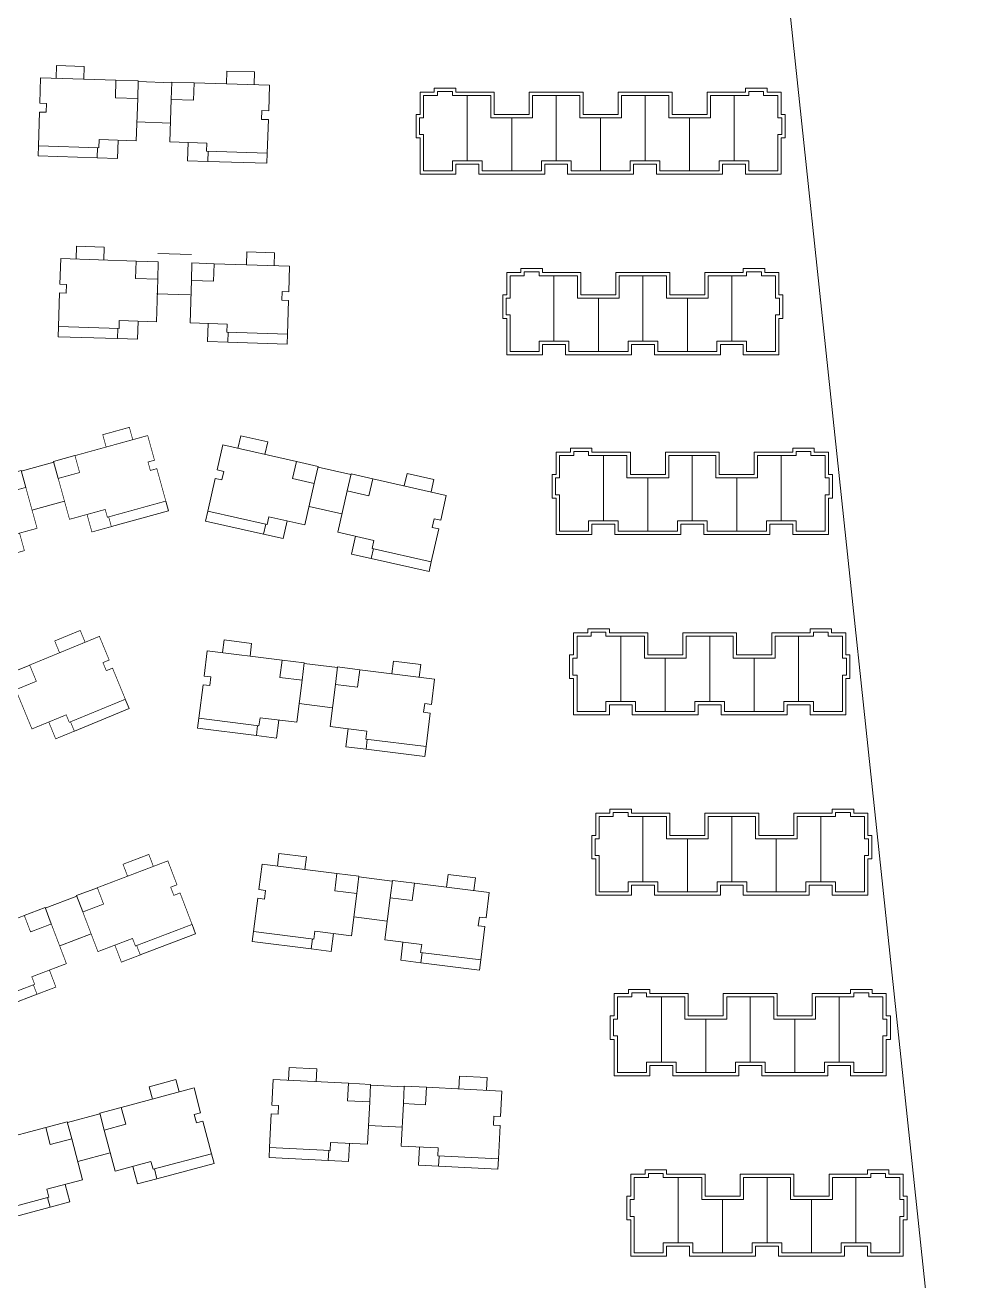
# Model space of a CAD drawing. Extents: x 110900 to 173900, y 7197 to 51694.
# Drawn here: x 117401 to 118819, y 14620 to 16485 of the extents above; entities that cross this region are included whole.
import ezdxf

# ---------------------------------------------------------------- set-up
doc = ezdxf.new("R2010")
doc.units = 0
doc.header["$LTSCALE"] = 1000
doc.header["$MEASUREMENT"] = 0
doc.layers.add('140', color=2, linetype='Continuous', lineweight=5)
doc.layers.add('DingDianTu', color=5, linetype='Continuous', lineweight=0)

# ---------------------------------------------------------------- blocks, each defined once
blk = doc.blocks.new('dafasfd')
at = {"layer": 'DingDianTu', "color": 7, "const_width": 100}
blk.add_lwpolyline([(36368038, 16363912), (36368954, 16361479), (36372042, 16362641), (36374261, 16356745), (36369114, 16354807), (36369537, 16353684), (36361113, 16350514), (36359352, 16355194), (36360288, 16355546), (36359830, 16356763), (36358894, 16356410), (36357556, 16359967)], close=True, dxfattribs=at)
for points in [[(36363546, 16362221), (36362876, 16363999), (36359039, 16362555), (36359708, 16360777)], [(36371734, 16355794), (36372686, 16353267), (36369878, 16352210), (36369350, 16353614)]]:
    blk.add_lwpolyline(points, dxfattribs=at)
at = {"layer": 'DingDianTu', "color": 7}
for points in [[(36368038, 16363912), (36371127, 16365074), (36372042, 16362641)], [(36369878, 16352210), (36361642, 16349110), (36361113, 16350514)]]:
    blk.add_lwpolyline(points, dxfattribs=at)
blk = doc.blocks.new('*E47')
at = {"layer": 'DingDianTu', "color": 7, "xscale": 0.001000002024510444, "yscale": 0.001000000163912773, "zscale": 0.001, "rotation": 339.3761177849276}
blk.add_blockref('dafasfd', (22612.58, -20413.34), dxfattribs=at)
blk = doc.blocks.new('*E468')
at = {"layer": 'DingDianTu', "color": 7, "xscale": 0.001000002024510444, "yscale": 0.001000000163912773, "zscale": 0.001, "rotation": 339.3761177849276}
blk.add_blockref('dafasfd', (22612.58, -20413.34), dxfattribs=at)
blk = doc.blocks.new('*E467')
at = {"layer": 'DingDianTu', "color": 7, "xscale": 0.001000002024510444, "yscale": 0.001000000163912773, "zscale": 0.001, "rotation": 339.3761177849276}
blk.add_blockref('dafasfd', (22612.58, -20413.34), dxfattribs=at)
blk = doc.blocks.new('*E465')
at = {"layer": 'DingDianTu', "color": 7, "xscale": 0.001000002024510444, "yscale": 0.001000000163912773, "zscale": 0.001, "rotation": 339.3761177849276}
blk.add_blockref('dafasfd', (22612.58, -20413.34), dxfattribs=at)
blk = doc.blocks.new('*E464')
at = {"layer": 'DingDianTu', "color": 7, "xscale": 0.001000002024510444, "yscale": 0.001000000163912773, "zscale": 0.001, "rotation": 339.3761177849276}
blk.add_blockref('dafasfd', (22612.58, -20413.34), dxfattribs=at)
blk = doc.blocks.new('*E463')
at = {"layer": 'DingDianTu', "color": 7, "xscale": 0.001000002024510444, "yscale": 0.001000000163912773, "zscale": 0.001, "rotation": 339.3761177849276}
blk.add_blockref('dafasfd', (22612.58, -20413.34), dxfattribs=at)
blk = doc.blocks.new('*E458')
at = {"layer": 'DingDianTu', "color": 7, "xscale": 0.001000002024510444, "yscale": 0.001000000163912773, "zscale": 0.001, "rotation": 339.3761177849276}
blk.add_blockref('dafasfd', (22612.58, -20413.34), dxfattribs=at)

msp = doc.modelspace()

# ---------------------------------------------------------------- linework, layer by layer
at = {"layer": '140', "color": 7}
for p, q in [((118819.5, 13831.2), (118410.9, 17685.5)), ((117447.2, 16425.4), (117446.6, 16406.5)), ((117488.2, 16424.1), (117447.2, 16425.4)), ((117487.6, 16405.1), (117488.2, 16424.1)), ((117699.4, 16398.1), (117700.1, 16417.1)), ((117700.1, 16417.1), (117741, 16415.8)), ((117741, 16415.8), (117740.4, 16396.8)), ((117422.3, 16369.2), (117423.6, 16407.2)), ((117423.6, 16407.2), (117535.5, 16403.5)), ((117535.5, 16403.5), (117534.7, 16377.5)), ((117535.5, 16403.5), (117568.5, 16402.4)), ((117568.5, 16402.4), (117567.7, 16376.5)), ((117618.5, 16399.8), (117568.5, 16401.4)), ((117618.5, 16400.8), (117617.6, 16374.8)), ((117651.5, 16399.7), (117618.5, 16400.8)), ((117651.5, 16399.7), (117650.6, 16373.7)), ((117763.4, 16396), (117651.5, 16399.7)), ((117762.2, 16358), (117763.4, 16396)), ((117534.7, 16377.5), (117567.7, 16376.5)), ((117987, 16352.8), (117987, 16385.8)), ((117987, 16385.8), (118008, 16385.8)), ((117992, 16347.8), (117992, 16380.8)), ((117992, 16380.8), (118013, 16380.8)), ((118008, 16385.8), (118008, 16391.8)), ((118008, 16391.8), (118040, 16391.8)), ((118013, 16380.8), (118013, 16386.8)), ((118013, 16386.8), (118035, 16386.8)), ((118035, 16386.8), (118035, 16380.8)), ((118035, 16380.8), (118092, 16380.8)), ((118040, 16391.8), (118040, 16385.8)), ((118040, 16385.8), (118097, 16385.8)), ((118057, 16283.8), (118057, 16380.8)), ((118092, 16380.8), (118092, 16347.8)), ((118097, 16385.8), (118097, 16352.8)), ((118149, 16352.8), (118149, 16385.8)), ((118149, 16385.8), (118229, 16385.8)), ((118154, 16347.8), (118154, 16380.8)), ((118154, 16380.8), (118224, 16380.8)), ((118189, 16283.8), (118189, 16380.8)), ((118189, 16283.8), (118189, 16380.8)), ((118224, 16380.8), (118224, 16347.8)), ((118229, 16385.8), (118229, 16352.8)), ((118281, 16352.8), (118281, 16385.8)), ((118281, 16385.8), (118361, 16385.8)), ((118286, 16347.8), (118286, 16380.8)), ((118286, 16380.8), (118356, 16380.8)), ((118321, 16283.8), (118321, 16380.8)), ((118321, 16283.8), (118321, 16380.8)), ((118321, 16283.8), (118321, 16380.8)), ((118321, 16283.8), (118321, 16380.8)), ((118356, 16380.8), (118356, 16347.8)), ((118361, 16385.8), (118361, 16352.8)), ((118413, 16352.8), (118413, 16385.8)), ((118413, 16385.8), (118470, 16385.8)), ((118418, 16347.8), (118418, 16380.8)), ((118418, 16380.8), (118475, 16380.8)), ((118453, 16283.8), (118453, 16380.8)), ((118470, 16385.8), (118470, 16391.8)), ((118470, 16391.8), (118502, 16391.8)), ((118475, 16380.8), (118475, 16386.8)), ((118475, 16386.8), (118497, 16386.8)), ((118497, 16386.8), (118497, 16380.8)), ((118497, 16380.8), (118518, 16380.8)), ((118502, 16391.8), (118502, 16385.8)), ((118502, 16385.8), (118523, 16385.8)), ((118518, 16380.8), (118518, 16347.8)), ((118523, 16385.8), (118523, 16352.8)), ((117432.3, 16368.9), (117422.3, 16369.2)), ((117431.9, 16355.9), (117432.3, 16368.9)), ((117567.7, 16376.5), (117565.6, 16313.5)), ((117617.6, 16374.8), (117615.6, 16311.8)), ((117650.6, 16373.7), (117617.6, 16374.8)), ((117751.7, 16345.4), (117752.2, 16358.4)), ((117752.2, 16358.4), (117762.2, 16358)), ((117420.3, 16306.3), (117421.9, 16356.2)), ((117421.9, 16356.2), (117431.9, 16355.9)), ((117616.5, 16339.8), (117566.5, 16341.5)), ((117761.7, 16345.1), (117751.7, 16345.4)), ((117760.1, 16295.1), (117761.7, 16345.1)), ((117981, 16317.8), (117981, 16352.8)), ((117981, 16352.8), (117987, 16352.8)), ((117986, 16322.8), (117986, 16347.8)), ((117986, 16347.8), (117992, 16347.8)), ((118092, 16347.8), (118154, 16347.8)), ((118097, 16352.8), (118149, 16352.8)), ((118123, 16347.8), (118123, 16268.8)), ((118123, 16347.8), (118123, 16268.8)), ((118224, 16347.8), (118286, 16347.8)), ((118229, 16352.8), (118281, 16352.8)), ((118255, 16347.8), (118255, 16268.8)), ((118255, 16347.8), (118255, 16268.8)), ((118255, 16347.8), (118255, 16268.8)), ((118255, 16347.8), (118255, 16268.8)), ((118356, 16347.8), (118418, 16347.8)), ((118361, 16352.8), (118413, 16352.8)), ((118387, 16347.8), (118387, 16268.8)), ((118387, 16347.8), (118387, 16268.8)), ((118387, 16347.8), (118387, 16268.8)), ((118387, 16347.8), (118387, 16268.8)), ((118518, 16347.8), (118524, 16347.8)), ((118523, 16352.8), (118529, 16352.8)), ((118524, 16347.8), (118524, 16322.8)), ((118529, 16352.8), (118529, 16317.8)), ((117992, 16322.8), (117986, 16322.8)), ((117992, 16268.8), (117992, 16322.8)), ((118524, 16322.8), (118518, 16322.8)), ((118518, 16322.8), (118518, 16268.8)), ((117419.8, 16291.3), (117420.3, 16306.3)), ((117510.2, 16303.3), (117420.3, 16306.3)), ((117507.7, 16288.4), (117508.2, 16303.4)), ((117510.6, 16315.3), (117510.2, 16303.3)), ((117565.6, 16313.5), (117510.6, 16315.3)), ((117538.6, 16314.4), (117537.7, 16287.4)), ((117615.6, 16311.8), (117670.5, 16310)), ((117642.5, 16311), (117641.7, 16284)), ((117670.5, 16310), (117670.1, 16298)), ((117987, 16317.8), (117981, 16317.8)), ((117987, 16263.8), (117987, 16317.8)), ((118529, 16317.8), (118523, 16317.8)), ((118523, 16317.8), (118523, 16263.8)), ((117507.7, 16288.4), (117419.8, 16291.3)), ((117537.7, 16287.4), (117507.7, 16288.4)), ((117641.7, 16284), (117671.6, 16283)), ((117670.1, 16298), (117760.1, 16295.1)), ((117671.6, 16283), (117672.1, 16298)), ((117759.6, 16280.1), (117760.1, 16295.1)), ((118079, 16283.8), (118035, 16283.8)), ((118035, 16283.8), (118035, 16268.8)), ((118079, 16268.8), (118079, 16283.8)), ((118211, 16283.8), (118167, 16283.8)), ((118167, 16283.8), (118167, 16271.3)), ((118211, 16268.8), (118211, 16283.8)), ((118343, 16283.8), (118299, 16283.8)), ((118299, 16283.8), (118299, 16268.8)), ((118343, 16271.3), (118343, 16283.8)), ((118475, 16283.8), (118431, 16283.8)), ((118431, 16283.8), (118431, 16268.8)), ((118475, 16268.8), (118475, 16283.8)), ((117671.6, 16283), (117759.6, 16280.1)), ((118035, 16268.8), (117992, 16268.8)), ((118074, 16278.8), (118040, 16278.8)), ((118040, 16278.8), (118040, 16263.8)), ((118074, 16263.8), (118074, 16278.8)), ((118167, 16268.8), (118079, 16268.8)), ((118167, 16271.3), (118167, 16268.8)), ((118206, 16278.8), (118172, 16278.8)), ((118172, 16278.8), (118172, 16263.8)), ((118206, 16263.8), (118206, 16278.8)), ((118250, 16268.8), (118211, 16268.8)), ((118299, 16268.8), (118250, 16268.8)), ((118338, 16278.8), (118304, 16278.8)), ((118304, 16278.8), (118304, 16263.8)), ((118338, 16263.8), (118338, 16278.8)), ((118343, 16268.8), (118343, 16271.3)), ((118431, 16268.8), (118343, 16268.8)), ((118470, 16278.8), (118436, 16278.8)), ((118436, 16278.8), (118436, 16263.8)), ((118470, 16263.8), (118470, 16278.8)), ((118518, 16268.8), (118475, 16268.8)), ((118040, 16263.8), (117987, 16263.8)), ((118123, 16263.8), (118074, 16263.8)), ((118172, 16263.8), (118123, 16263.8)), ((118304, 16263.8), (118206, 16263.8)), ((118436, 16263.8), (118338, 16263.8)), ((118523, 16263.8), (118470, 16263.8)), ((117477, 16156.8), (117476.4, 16137.8)), ((117518, 16155.4), (117477, 16156.8)), ((117517.4, 16136.4), (117518, 16155.4)), ((117452.2, 16100.6), (117453.4, 16138.5)), ((117453.4, 16138.5), (117565.4, 16134.9)), ((117565.4, 16134.9), (117564.5, 16108.9)), ((117565.4, 16134.9), (117598.3, 16133.8)), ((117647.5, 16144.5), (117597.5, 16146.2)), ((117729.3, 16129.5), (117729.9, 16148.4)), ((117729.9, 16148.4), (117770.9, 16147.1)), ((117770.9, 16147.1), (117770.2, 16128.1)), ((117598.3, 16133.8), (117597.5, 16107.8)), ((117648.3, 16132.1), (117647.4, 16106.1)), ((117681.3, 16131), (117648.3, 16132.1)), ((117681.3, 16131), (117680.4, 16105.1)), ((117793.2, 16127.4), (117681.3, 16131)), ((117792, 16089.4), (117793.2, 16127.4)), ((118115.7, 16084.8), (118115.7, 16117.8)), ((118115.7, 16117.8), (118136.7, 16117.8)), ((118136.7, 16117.8), (118136.7, 16123.8)), ((118136.7, 16123.8), (118168.7, 16123.8)), ((118141.7, 16112.8), (118141.7, 16118.8)), ((118141.7, 16118.8), (118163.7, 16118.8)), ((118163.7, 16118.8), (118163.7, 16112.8)), ((118168.7, 16123.8), (118168.7, 16117.8)), ((118168.7, 16117.8), (118225.7, 16117.8)), ((118225.7, 16117.8), (118225.7, 16084.8)), ((118277.7, 16084.8), (118277.7, 16117.8)), ((118277.7, 16117.8), (118357.7, 16117.8)), ((118357.7, 16117.8), (118357.7, 16084.8)), ((118409.7, 16084.8), (118409.7, 16117.8)), ((118409.7, 16117.8), (118466.7, 16117.8)), ((118466.7, 16117.8), (118466.7, 16123.8)), ((118466.7, 16123.8), (118498.7, 16123.8)), ((118493.7, 16118.8), (118471.7, 16118.8)), ((118471.7, 16118.8), (118471.7, 16112.8)), ((118493.7, 16112.8), (118493.7, 16118.8)), ((118498.7, 16123.8), (118498.7, 16117.8)), ((118498.7, 16117.8), (118519.7, 16117.8)), ((118519.7, 16117.8), (118519.7, 16084.8)), ((117462.2, 16100.2), (117452.2, 16100.6)), ((117461.7, 16087.2), (117462.2, 16100.2)), ((117564.5, 16108.9), (117597.5, 16107.8)), ((117597.5, 16107.8), (117595.4, 16044.8)), ((117647.4, 16106.1), (117645.4, 16043.2)), ((117680.4, 16105.1), (117647.4, 16106.1)), ((118120.7, 16079.8), (118120.7, 16112.8)), ((118120.7, 16112.8), (118141.7, 16112.8)), ((118163.7, 16112.8), (118220.7, 16112.8)), ((118185.7, 16015.8), (118185.7, 16112.8)), ((118220.7, 16112.8), (118220.7, 16079.8)), ((118282.7, 16079.8), (118282.7, 16112.8)), ((118282.7, 16112.8), (118317.7, 16112.8)), ((118317.7, 16015.8), (118317.7, 16112.8)), ((118317.7, 16015.8), (118317.7, 16112.8)), ((118317.7, 16015.8), (118317.7, 16112.8)), ((118317.7, 16015.8), (118317.7, 16112.8)), ((118352.7, 16112.8), (118317.7, 16112.8)), ((118352.7, 16079.8), (118352.7, 16112.8)), ((118471.7, 16112.8), (118414.7, 16112.8)), ((118414.7, 16112.8), (118414.7, 16079.8)), ((118449.7, 16015.8), (118449.7, 16112.8)), ((118514.7, 16112.8), (118493.7, 16112.8)), ((118514.7, 16079.8), (118514.7, 16112.8)), ((117450.1, 16037.6), (117451.7, 16087.6)), ((117451.7, 16087.6), (117461.7, 16087.2)), ((117645.5, 16084.6), (117595.6, 16086.2)), ((117781.6, 16076.7), (117782, 16089.7)), ((117782, 16089.7), (117792, 16089.4)), ((118109.7, 16049.8), (118109.7, 16084.8)), ((118109.7, 16084.8), (118115.7, 16084.8)), ((118114.7, 16054.8), (118114.7, 16079.8)), ((118114.7, 16079.8), (118120.7, 16079.8)), ((118220.7, 16079.8), (118282.7, 16079.8)), ((118225.7, 16084.8), (118277.7, 16084.8)), ((118251.7, 16079.8), (118251.7, 16000.8)), ((118251.7, 16079.8), (118251.7, 16000.8)), ((118414.7, 16079.8), (118352.7, 16079.8)), ((118357.7, 16084.8), (118409.7, 16084.8)), ((118383.7, 16079.8), (118383.7, 16000.8)), ((118383.7, 16079.8), (118383.7, 16000.8)), ((118520.7, 16079.8), (118514.7, 16079.8)), ((118519.7, 16084.8), (118525.7, 16084.8)), ((118520.7, 16054.8), (118520.7, 16079.8)), ((118525.7, 16084.8), (118525.7, 16049.8)), ((117791.6, 16076.4), (117781.6, 16076.7)), ((117789.9, 16026.4), (117791.6, 16076.4)), ((117540.4, 16046.6), (117540, 16034.6)), ((117595.4, 16044.8), (117540.4, 16046.6)), ((117568.4, 16045.7), (117567.5, 16018.7)), ((117645.4, 16043.2), (117700.3, 16041.4)), ((117672.4, 16042.3), (117671.5, 16015.3)), ((117700.3, 16041.4), (117699.9, 16029.4)), ((118115.7, 16049.8), (118109.7, 16049.8)), ((118120.7, 16054.8), (118114.7, 16054.8)), ((118115.7, 15995.8), (118115.7, 16049.8)), ((118120.7, 16000.8), (118120.7, 16054.8)), ((118514.7, 16000.8), (118514.7, 16054.8)), ((118514.7, 16054.8), (118520.7, 16054.8)), ((118525.7, 16049.8), (118519.7, 16049.8)), ((118519.7, 16049.8), (118519.7, 15995.8)), ((117449.6, 16022.6), (117450.1, 16037.6)), ((117537.5, 16019.7), (117449.6, 16022.6)), ((117540, 16034.6), (117450.1, 16037.6)), ((117537.5, 16019.7), (117538, 16034.7)), ((117699.9, 16029.4), (117789.9, 16026.4)), ((117701.5, 16014.3), (117701.9, 16029.3)), ((117789.4, 16011.4), (117789.9, 16026.4)), ((117567.5, 16018.7), (117537.5, 16019.7)), ((117671.5, 16015.3), (117701.5, 16014.3)), ((117701.5, 16014.3), (117789.4, 16011.4)), ((118207.7, 16015.8), (118163.7, 16015.8)), ((118163.7, 16015.8), (118163.7, 16000.8)), ((118202.7, 16010.8), (118168.7, 16010.8)), ((118168.7, 16010.8), (118168.7, 15995.8)), ((118202.7, 15995.8), (118202.7, 16010.8)), ((118207.7, 16000.8), (118207.7, 16015.8)), ((118317.7, 16015.8), (118295.7, 16015.8)), ((118295.7, 16015.8), (118295.7, 16003.3)), ((118334.7, 16010.8), (118300.7, 16010.8)), ((118300.7, 16010.8), (118300.7, 15995.8)), ((118317.7, 16015.8), (118339.7, 16015.8)), ((118334.7, 15995.8), (118334.7, 16010.8)), ((118339.7, 16015.8), (118339.7, 16003.3)), ((118427.7, 16000.8), (118427.7, 16015.8)), ((118427.7, 16015.8), (118471.7, 16015.8)), ((118466.7, 16010.8), (118432.7, 16010.8)), ((118432.7, 16010.8), (118432.7, 15995.8)), ((118466.7, 15995.8), (118466.7, 16010.8)), ((118471.7, 16015.8), (118471.7, 16000.8)), ((118168.7, 15995.8), (118115.7, 15995.8)), ((118163.7, 16000.8), (118120.7, 16000.8)), ((118251.7, 15995.8), (118202.7, 15995.8)), ((118295.7, 16000.8), (118207.7, 16000.8)), ((118300.7, 15995.8), (118251.7, 15995.8)), ((118295.7, 16003.3), (118295.7, 16000.8)), ((118432.7, 15995.8), (118334.7, 15995.8)), ((118339.7, 16003.3), (118339.7, 16000.8)), ((118339.7, 16000.8), (118427.7, 16000.8)), ((118519.7, 15995.8), (118466.7, 15995.8)), ((118471.7, 16000.8), (118514.7, 16000.8)), ((117720.8, 15875.2), (117716.6, 15856.7)), ((117760.8, 15866.2), (117720.8, 15875.2)), ((117685.8, 15824.7), (117694.2, 15861.8)), ((117694.2, 15861.8), (117803.4, 15837.1)), ((117756.6, 15847.7), (117760.8, 15866.2)), ((118210.1, 15850.9), (118210.1, 15856.9)), ((118210.1, 15856.9), (118242.1, 15856.9)), ((118242.1, 15856.9), (118242.1, 15850.9)), ((118540.1, 15850.9), (118540.1, 15856.9)), ((118540.1, 15856.9), (118572.1, 15856.9)), ((118572.1, 15856.9), (118572.1, 15850.9)), ((117443.1, 15836.2), (117394.9, 15822.8)), ((117803.4, 15837.1), (117797.7, 15811.8)), ((117803.4, 15837.1), (117835.6, 15829.9)), ((118189.1, 15817.9), (118189.1, 15850.9)), ((118189.1, 15850.9), (118210.1, 15850.9)), ((118194.1, 15812.9), (118194.1, 15845.9)), ((118194.1, 15845.9), (118215.1, 15845.9)), ((118215.1, 15845.9), (118215.1, 15851.9)), ((118215.1, 15851.9), (118237.1, 15851.9)), ((118237.1, 15851.9), (118237.1, 15845.9)), ((118237.1, 15845.9), (118294.1, 15845.9)), ((118242.1, 15850.9), (118299.1, 15850.9)), ((118259.1, 15748.9), (118259.1, 15845.9)), ((118294.1, 15845.9), (118294.1, 15812.9)), ((118299.1, 15850.9), (118299.1, 15817.9)), ((118351.1, 15817.9), (118351.1, 15850.9)), ((118351.1, 15850.9), (118431.1, 15850.9)), ((118356.1, 15812.9), (118356.1, 15845.9)), ((118356.1, 15845.9), (118391.1, 15845.9)), ((118391.1, 15748.9), (118391.1, 15845.9)), ((118391.1, 15748.9), (118391.1, 15845.9)), ((118391.1, 15748.9), (118391.1, 15845.9)), ((118391.1, 15748.9), (118391.1, 15845.9)), ((118426.1, 15845.9), (118391.1, 15845.9)), ((118426.1, 15812.9), (118426.1, 15845.9)), ((118431.1, 15850.9), (118431.1, 15817.9)), ((118483.1, 15817.9), (118483.1, 15850.9)), ((118483.1, 15850.9), (118540.1, 15850.9)), ((118545.1, 15845.9), (118488.1, 15845.9)), ((118488.1, 15845.9), (118488.1, 15812.9)), ((118523.1, 15748.9), (118523.1, 15845.9)), ((118567.1, 15851.9), (118545.1, 15851.9)), ((118545.1, 15851.9), (118545.1, 15845.9)), ((118567.1, 15845.9), (118567.1, 15851.9)), ((118588.1, 15845.9), (118567.1, 15845.9)), ((118572.1, 15850.9), (118593.1, 15850.9)), ((118588.1, 15812.9), (118588.1, 15845.9)), ((118593.1, 15850.9), (118593.1, 15817.9)), ((117695.6, 15822.5), (117685.8, 15824.7)), ((117692.7, 15809.8), (117695.6, 15822.5)), ((117835.6, 15829.9), (117829.9, 15804.5)), ((117884.2, 15817.9), (117835.4, 15828.9)), ((117884.4, 15818.9), (117878.7, 15793.5)), ((117916.6, 15811.6), (117884.4, 15818.9)), ((117963.4, 15801), (117967.6, 15819.6)), ((117967.6, 15819.6), (118007.6, 15810.5)), ((118183.1, 15782.9), (118183.1, 15817.9)), ((118183.1, 15817.9), (118189.1, 15817.9)), ((118299.1, 15817.9), (118351.1, 15817.9)), ((118431.1, 15817.9), (118483.1, 15817.9)), ((118593.1, 15817.9), (118599.1, 15817.9)), ((118599.1, 15817.9), (118599.1, 15782.9)), ((117671.9, 15763.3), (117682.9, 15812)), ((117682.9, 15812), (117692.7, 15809.8)), ((117797.7, 15811.8), (117829.9, 15804.5)), ((117829.9, 15804.5), (117816, 15743)), ((117916.6, 15811.6), (117910.8, 15786.2)), ((118025.8, 15786.9), (117916.6, 15811.6)), ((118007.6, 15810.5), (118003.4, 15792)), ((118188.1, 15787.9), (118188.1, 15812.9)), ((118188.1, 15812.9), (118194.1, 15812.9)), ((118294.1, 15812.9), (118356.1, 15812.9)), ((118325.1, 15812.9), (118325.1, 15733.9)), ((118325.1, 15812.9), (118325.1, 15733.9)), ((118488.1, 15812.9), (118426.1, 15812.9)), ((118457.1, 15812.9), (118457.1, 15733.9)), ((118457.1, 15812.9), (118457.1, 15733.9)), ((118594.1, 15812.9), (118588.1, 15812.9)), ((118594.1, 15787.9), (118594.1, 15812.9)), ((117878.7, 15793.5), (117864.8, 15732)), ((117910.8, 15786.2), (117878.7, 15793.5)), ((118017.5, 15749.9), (118025.8, 15786.9)), ((118189.1, 15782.9), (118183.1, 15782.9)), ((118194.1, 15787.9), (118188.1, 15787.9)), ((118189.1, 15728.9), (118189.1, 15782.9)), ((118194.1, 15733.9), (118194.1, 15787.9)), ((118588.1, 15733.9), (118588.1, 15787.9)), ((118588.1, 15787.9), (118594.1, 15787.9)), ((118599.1, 15782.9), (118593.1, 15782.9)), ((118593.1, 15782.9), (118593.1, 15728.9)), ((117459, 15778.3), (117410.8, 15765)), ((117668.6, 15748.6), (117671.9, 15763.3)), ((117759.7, 15743.4), (117671.9, 15763.3)), ((117871, 15759.4), (117822.2, 15770.4)), ((117754.5, 15729.3), (117668.6, 15748.6)), ((117754.5, 15729.3), (117757.8, 15743.9)), ((117762.4, 15755.1), (117759.7, 15743.4)), ((117816, 15743), (117762.4, 15755.1)), ((117789.7, 15749), (117783.7, 15722.6)), ((118004.8, 15739.4), (118007.7, 15752.1)), ((118007.7, 15752.1), (118017.5, 15749.9)), ((118281.1, 15748.9), (118237.1, 15748.9)), ((118237.1, 15748.9), (118237.1, 15733.9)), ((118276.1, 15743.9), (118242.1, 15743.9)), ((118242.1, 15743.9), (118242.1, 15728.9)), ((118276.1, 15728.9), (118276.1, 15743.9)), ((118281.1, 15733.9), (118281.1, 15748.9)), ((118391.1, 15748.9), (118369.1, 15748.9)), ((118369.1, 15748.9), (118369.1, 15736.4)), ((118408.1, 15743.9), (118374.1, 15743.9)), ((118374.1, 15743.9), (118374.1, 15728.9)), ((118391.1, 15748.9), (118413.1, 15748.9)), ((118408.1, 15728.9), (118408.1, 15743.9)), ((118413.1, 15748.9), (118413.1, 15736.4)), ((118501.1, 15733.9), (118501.1, 15748.9)), ((118501.1, 15748.9), (118545.1, 15748.9)), ((118540.1, 15743.9), (118506.1, 15743.9)), ((118506.1, 15743.9), (118506.1, 15728.9)), ((118540.1, 15728.9), (118540.1, 15743.9)), ((118545.1, 15748.9), (118545.1, 15733.9)), ((117783.7, 15722.6), (117754.5, 15729.3)), ((117864.8, 15732), (117918.4, 15719.9)), ((117891.1, 15726.1), (117885.2, 15699.8)), ((118003.6, 15688.4), (118014.6, 15737.2)), ((118014.6, 15737.2), (118004.8, 15739.4)), ((118242.1, 15728.9), (118189.1, 15728.9)), ((118237.1, 15733.9), (118194.1, 15733.9)), ((118325.1, 15728.9), (118276.1, 15728.9)), ((118369.1, 15733.9), (118281.1, 15733.9)), ((118374.1, 15728.9), (118325.1, 15728.9)), ((118369.1, 15736.4), (118369.1, 15733.9)), ((118506.1, 15728.9), (118408.1, 15728.9)), ((118413.1, 15736.4), (118413.1, 15733.9)), ((118413.1, 15733.9), (118501.1, 15733.9)), ((118593.1, 15728.9), (118540.1, 15728.9)), ((118545.1, 15733.9), (118588.1, 15733.9)), ((117914.4, 15693.2), (117917.7, 15707.8)), ((117918.4, 15719.9), (117915.8, 15708.2)), ((117915.8, 15708.2), (118003.6, 15688.4)), ((117885.2, 15699.8), (117914.4, 15693.2)), ((117914.4, 15693.2), (118000.3, 15673.8)), ((118000.3, 15673.8), (118003.6, 15688.4)), ((118214.9, 15549.9), (118214.9, 15582.9)), ((118214.9, 15582.9), (118235.9, 15582.9)), ((118219.9, 15544.9), (118219.9, 15577.9)), ((118219.9, 15577.9), (118240.9, 15577.9)), ((118235.9, 15582.9), (118235.9, 15588.9)), ((118235.9, 15588.9), (118267.9, 15588.9)), ((118240.9, 15577.9), (118240.9, 15583.9)), ((118240.9, 15583.9), (118262.9, 15583.9)), ((118262.9, 15583.9), (118262.9, 15577.9)), ((118262.9, 15577.9), (118319.9, 15577.9)), ((118267.9, 15588.9), (118267.9, 15582.9)), ((118267.9, 15582.9), (118324.9, 15582.9)), ((118284.9, 15480.9), (118284.9, 15577.9)), ((118319.9, 15577.9), (118319.9, 15544.9)), ((118324.9, 15582.9), (118324.9, 15549.9)), ((118376.9, 15549.9), (118376.9, 15582.9)), ((118376.9, 15582.9), (118456.9, 15582.9)), ((118381.9, 15544.9), (118381.9, 15577.9)), ((118381.9, 15577.9), (118416.9, 15577.9)), ((118416.9, 15480.9), (118416.9, 15577.9)), ((118416.9, 15480.9), (118416.9, 15577.9)), ((118416.9, 15480.9), (118416.9, 15577.9)), ((118416.9, 15480.9), (118416.9, 15577.9)), ((118451.9, 15577.9), (118416.9, 15577.9)), ((118451.9, 15544.9), (118451.9, 15577.9)), ((118456.9, 15582.9), (118456.9, 15549.9)), ((118508.9, 15549.9), (118508.9, 15582.9)), ((118508.9, 15582.9), (118565.9, 15582.9)), ((118570.9, 15577.9), (118513.9, 15577.9)), ((118513.9, 15577.9), (118513.9, 15544.9)), ((118548.9, 15480.9), (118548.9, 15577.9)), ((118565.9, 15582.9), (118565.9, 15588.9)), ((118565.9, 15588.9), (118597.9, 15588.9)), ((118592.9, 15583.9), (118570.9, 15583.9)), ((118570.9, 15583.9), (118570.9, 15577.9)), ((118592.9, 15577.9), (118592.9, 15583.9)), ((118613.9, 15577.9), (118592.9, 15577.9)), ((118597.9, 15588.9), (118597.9, 15582.9)), ((118597.9, 15582.9), (118618.9, 15582.9)), ((118613.9, 15544.9), (118613.9, 15577.9)), ((118618.9, 15582.9), (118618.9, 15549.9)), ((117666.3, 15518.5), (117671, 15556.2)), ((117671, 15556.2), (117782.2, 15542.3)), ((117696.2, 15572.2), (117693.8, 15553.3)), ((117736.9, 15567.1), (117696.2, 15572.2)), ((117734.5, 15548.2), (117736.9, 15567.1)), ((117782.2, 15542.3), (117778.9, 15516.5)), ((117782.2, 15542.3), (117814.9, 15538.2)), ((117814.9, 15538.2), (117811.7, 15512.4)), ((117864.4, 15531), (117814.8, 15537.2)), ((117944.9, 15522), (117947.3, 15540.8)), ((117947.3, 15540.8), (117987.9, 15535.8)), ((118208.9, 15514.9), (118208.9, 15549.9)), ((118208.9, 15549.9), (118214.9, 15549.9)), ((118213.9, 15519.9), (118213.9, 15544.9)), ((118213.9, 15544.9), (118219.9, 15544.9)), ((118319.9, 15544.9), (118381.9, 15544.9)), ((118324.9, 15549.9), (118376.9, 15549.9)), ((118350.9, 15544.9), (118350.9, 15465.9)), ((118350.9, 15544.9), (118350.9, 15465.9)), ((118513.9, 15544.9), (118451.9, 15544.9)), ((118456.9, 15549.9), (118508.9, 15549.9)), ((118482.9, 15544.9), (118482.9, 15465.9)), ((118482.9, 15544.9), (118482.9, 15465.9)), ((118619.9, 15544.9), (118613.9, 15544.9)), ((118618.9, 15549.9), (118624.9, 15549.9)), ((118619.9, 15519.9), (118619.9, 15544.9)), ((118624.9, 15549.9), (118624.9, 15514.9)), ((117864.5, 15532), (117861.3, 15506.2)), ((117897.3, 15527.9), (117864.5, 15532)), ((117897.3, 15527.9), (117894, 15502.1)), ((118008.4, 15514.1), (117897.3, 15527.9)), ((117987.9, 15535.8), (117985.6, 15516.9)), ((118219.9, 15519.9), (118213.9, 15519.9)), ((118219.9, 15465.9), (118219.9, 15519.9)), ((118613.9, 15465.9), (118613.9, 15519.9)), ((118613.9, 15519.9), (118619.9, 15519.9)), ((117658.5, 15456), (117664.7, 15505.6)), ((117664.7, 15505.6), (117674.6, 15504.3)), ((117676.2, 15517.2), (117666.3, 15518.5)), ((117674.6, 15504.3), (117676.2, 15517.2)), ((117778.9, 15516.5), (117811.7, 15512.4)), ((117811.7, 15512.4), (117803.9, 15449.9)), ((117861.3, 15506.2), (117853.5, 15443.7)), ((117894, 15502.1), (117861.3, 15506.2)), ((118003.7, 15476.3), (118008.4, 15514.1)), ((118214.9, 15514.9), (118208.9, 15514.9)), ((118214.9, 15460.9), (118214.9, 15514.9)), ((118624.9, 15514.9), (118618.9, 15514.9)), ((118618.9, 15514.9), (118618.9, 15460.9)), ((117857, 15471.5), (117807.4, 15477.7)), ((117992.2, 15464.7), (117993.8, 15477.6)), ((118002.1, 15463.4), (117992.2, 15464.7)), ((117993.8, 15477.6), (118003.7, 15476.3)), ((117995.9, 15413.8), (118002.1, 15463.4)), ((118262.9, 15465.9), (118219.9, 15465.9)), ((118306.9, 15480.9), (118262.9, 15480.9)), ((118262.9, 15480.9), (118262.9, 15465.9)), ((118301.9, 15475.9), (118267.9, 15475.9)), ((118267.9, 15475.9), (118267.9, 15460.9)), ((118301.9, 15460.9), (118301.9, 15475.9)), ((118306.9, 15465.9), (118306.9, 15480.9)), ((118394.9, 15465.9), (118306.9, 15465.9)), ((118416.9, 15480.9), (118394.9, 15480.9)), ((118394.9, 15480.9), (118394.9, 15468.4)), ((118394.9, 15468.4), (118394.9, 15465.9)), ((118433.9, 15475.9), (118399.9, 15475.9)), ((118399.9, 15475.9), (118399.9, 15460.9)), ((118416.9, 15480.9), (118438.9, 15480.9)), ((118433.9, 15460.9), (118433.9, 15475.9)), ((118438.9, 15480.9), (118438.9, 15468.4)), ((118438.9, 15468.4), (118438.9, 15465.9)), ((118438.9, 15465.9), (118526.9, 15465.9)), ((118526.9, 15465.9), (118526.9, 15480.9)), ((118526.9, 15480.9), (118570.9, 15480.9)), ((118565.9, 15475.9), (118531.9, 15475.9)), ((118531.9, 15475.9), (118531.9, 15460.9)), ((118565.9, 15460.9), (118565.9, 15475.9)), ((118570.9, 15480.9), (118570.9, 15465.9)), ((118570.9, 15465.9), (118613.9, 15465.9)), ((117656.7, 15441.1), (117658.5, 15456)), ((117747.8, 15444.8), (117658.5, 15456)), ((117744, 15430.2), (117745.8, 15445.1)), ((117749.3, 15456.7), (117747.8, 15444.8)), ((117803.9, 15449.9), (117749.3, 15456.7)), ((117777.1, 15453.2), (117773.7, 15426.5)), ((118267.9, 15460.9), (118214.9, 15460.9)), ((118350.9, 15460.9), (118301.9, 15460.9)), ((118399.9, 15460.9), (118350.9, 15460.9)), ((118531.9, 15460.9), (118433.9, 15460.9)), ((118618.9, 15460.9), (118565.9, 15460.9)), ((117744, 15430.2), (117656.7, 15441.1)), ((117773.7, 15426.5), (117744, 15430.2)), ((117853.5, 15443.7), (117908.1, 15436.9)), ((117880.3, 15440.4), (117876.9, 15413.6)), ((117908.1, 15436.9), (117906.6, 15425)), ((117876.9, 15413.6), (117906.7, 15409.9)), ((117906.6, 15425), (117995.9, 15413.8)), ((117906.7, 15409.9), (117908.6, 15424.7)), ((117906.7, 15409.9), (117994, 15398.9)), ((117994, 15398.9), (117995.9, 15413.8)), ((118247.8, 15281.9), (118247.8, 15314.9)), ((118247.8, 15314.9), (118268.8, 15314.9)), ((118268.8, 15314.9), (118268.8, 15320.9)), ((118268.8, 15320.9), (118300.8, 15320.9)), ((118273.8, 15309.9), (118273.8, 15315.9)), ((118273.8, 15315.9), (118295.8, 15315.9)), ((118295.8, 15315.9), (118295.8, 15309.9)), ((118300.8, 15320.9), (118300.8, 15314.9)), ((118300.8, 15314.9), (118357.8, 15314.9)), ((118357.8, 15314.9), (118357.8, 15281.9)), ((118409.8, 15281.9), (118409.8, 15314.9)), ((118409.8, 15314.9), (118489.8, 15314.9)), ((118489.8, 15314.9), (118489.8, 15281.9)), ((118541.8, 15281.9), (118541.8, 15314.9)), ((118541.8, 15314.9), (118598.8, 15314.9)), ((118598.8, 15314.9), (118598.8, 15320.9)), ((118598.8, 15320.9), (118630.8, 15320.9)), ((118625.8, 15315.9), (118603.8, 15315.9)), ((118603.8, 15315.9), (118603.8, 15309.9)), ((118625.8, 15309.9), (118625.8, 15315.9)), ((118630.8, 15320.9), (118630.8, 15314.9)), ((118630.8, 15314.9), (118651.8, 15314.9)), ((118651.8, 15314.9), (118651.8, 15281.9)), ((118252.8, 15276.9), (118252.8, 15309.9)), ((118252.8, 15309.9), (118273.8, 15309.9)), ((118295.8, 15309.9), (118352.8, 15309.9)), ((118317.8, 15212.9), (118317.8, 15309.9)), ((118352.8, 15309.9), (118352.8, 15276.9)), ((118414.8, 15276.9), (118414.8, 15309.9)), ((118414.8, 15309.9), (118449.8, 15309.9)), ((118449.8, 15212.9), (118449.8, 15309.9)), ((118449.8, 15212.9), (118449.8, 15309.9)), ((118449.8, 15212.9), (118449.8, 15309.9)), ((118449.8, 15212.9), (118449.8, 15309.9)), ((118484.8, 15309.9), (118449.8, 15309.9)), ((118484.8, 15276.9), (118484.8, 15309.9)), ((118603.8, 15309.9), (118546.8, 15309.9)), ((118546.8, 15309.9), (118546.8, 15276.9)), ((118581.8, 15212.9), (118581.8, 15309.9)), ((118646.8, 15309.9), (118625.8, 15309.9)), ((118646.8, 15276.9), (118646.8, 15309.9)), ((118241.8, 15246.9), (118241.8, 15281.9)), ((118241.8, 15281.9), (118247.8, 15281.9)), ((118246.8, 15251.9), (118246.8, 15276.9)), ((118246.8, 15276.9), (118252.8, 15276.9)), ((118352.8, 15276.9), (118414.8, 15276.9)), ((118357.8, 15281.9), (118409.8, 15281.9)), ((118383.8, 15276.9), (118383.8, 15197.9)), ((118383.8, 15276.9), (118383.8, 15197.9)), ((118546.8, 15276.9), (118484.8, 15276.9)), ((118489.8, 15281.9), (118541.8, 15281.9)), ((118515.8, 15276.9), (118515.8, 15197.9)), ((118515.8, 15276.9), (118515.8, 15197.9)), ((118652.8, 15276.9), (118646.8, 15276.9)), ((118651.8, 15281.9), (118657.8, 15281.9)), ((118652.8, 15251.9), (118652.8, 15276.9)), ((118657.8, 15281.9), (118657.8, 15246.9)), ((117747.6, 15201.5), (117752.3, 15239.2)), ((117752.3, 15239.2), (117863.4, 15225.3)), ((117777.4, 15255.2), (117775.1, 15236.3)), ((117818.1, 15250.1), (117777.4, 15255.2)), ((117815.8, 15231.2), (117818.1, 15250.1)), ((118247.8, 15246.9), (118241.8, 15246.9)), ((118252.8, 15251.9), (118246.8, 15251.9)), ((118247.8, 15192.9), (118247.8, 15246.9)), ((118252.8, 15197.9), (118252.8, 15251.9)), ((118646.8, 15197.9), (118646.8, 15251.9)), ((118646.8, 15251.9), (118652.8, 15251.9)), ((118657.8, 15246.9), (118651.8, 15246.9)), ((118651.8, 15246.9), (118651.8, 15192.9)), ((117863.4, 15225.3), (117860.2, 15199.5)), ((117863.4, 15225.3), (117896.2, 15221.2)), ((117896.2, 15221.2), (117892.9, 15195.4)), ((117945.6, 15214), (117896, 15220.2)), ((118026.1, 15205), (118028.5, 15223.8)), ((118028.5, 15223.8), (118069.2, 15218.7)), ((117757.5, 15200.2), (117747.6, 15201.5)), ((117945.8, 15215), (117942.5, 15189.2)), ((117978.5, 15210.9), (117945.8, 15215)), ((117978.5, 15210.9), (117975.3, 15185.1)), ((118089.7, 15197), (117978.5, 15210.9)), ((118069.2, 15218.7), (118066.8, 15199.9)), ((118339.8, 15212.9), (118295.8, 15212.9)), ((118295.8, 15212.9), (118295.8, 15197.9)), ((118334.8, 15207.9), (118300.8, 15207.9)), ((118300.8, 15207.9), (118300.8, 15192.9)), ((118334.8, 15192.9), (118334.8, 15207.9)), ((118339.8, 15197.9), (118339.8, 15212.9)), ((118449.8, 15212.9), (118427.8, 15212.9)), ((118427.8, 15212.9), (118427.8, 15200.4)), ((118466.8, 15207.9), (118432.8, 15207.9)), ((118432.8, 15207.9), (118432.8, 15192.9)), ((118449.8, 15212.9), (118471.8, 15212.9)), ((118466.8, 15192.9), (118466.8, 15207.9)), ((118471.8, 15212.9), (118471.8, 15200.4)), ((118559.8, 15197.9), (118559.8, 15212.9)), ((118559.8, 15212.9), (118603.8, 15212.9)), ((118598.8, 15207.9), (118564.8, 15207.9)), ((118564.8, 15207.9), (118564.8, 15192.9)), ((118598.8, 15192.9), (118598.8, 15207.9)), ((118603.8, 15212.9), (118603.8, 15197.9)), ((117477.3, 15191.5), (117430.6, 15173.7)), ((117739.8, 15139), (117745.9, 15188.6)), ((117745.9, 15188.6), (117755.9, 15187.3)), ((117755.9, 15187.3), (117757.5, 15200.2)), ((117860.2, 15199.5), (117892.9, 15195.4)), ((117892.9, 15195.4), (117885.1, 15132.9)), ((117942.5, 15189.2), (117934.7, 15126.7)), ((117975.3, 15185.1), (117942.5, 15189.2)), ((118084.9, 15159.3), (118089.7, 15197)), ((118300.8, 15192.9), (118247.8, 15192.9)), ((118295.8, 15197.9), (118252.8, 15197.9)), ((118383.8, 15192.9), (118334.8, 15192.9)), ((118427.8, 15197.9), (118339.8, 15197.9)), ((118432.8, 15192.9), (118383.8, 15192.9)), ((118427.8, 15200.4), (118427.8, 15197.9)), ((118564.8, 15192.9), (118466.8, 15192.9)), ((118471.8, 15200.4), (118471.8, 15197.9)), ((118471.8, 15197.9), (118559.8, 15197.9)), ((118651.8, 15192.9), (118598.8, 15192.9)), ((118603.8, 15197.9), (118646.8, 15197.9)), ((117938.2, 15154.5), (117888.6, 15160.7)), ((118073.4, 15147.7), (118075, 15160.6)), ((118083.3, 15146.4), (118073.4, 15147.7)), ((118075, 15160.6), (118084.9, 15159.3)), ((118077.1, 15096.8), (118083.3, 15146.4)), ((117498.7, 15135.4), (117451.9, 15117.6)), ((117737.9, 15124.1), (117739.8, 15139)), ((117829.1, 15127.8), (117739.8, 15139)), ((117825.2, 15113.2), (117827.1, 15128)), ((117830.5, 15139.7), (117829.1, 15127.8)), ((117885.1, 15132.9), (117830.5, 15139.7)), ((117858.3, 15136.2), (117855, 15109.4)), ((117825.2, 15113.2), (117737.9, 15124.1)), ((117855, 15109.4), (117825.2, 15113.2)), ((117934.7, 15126.7), (117989.3, 15119.9)), ((117961.5, 15123.4), (117958.2, 15096.6)), ((117989.3, 15119.9), (117987.8, 15108)), ((117958.2, 15096.6), (117988, 15092.8)), ((117987.8, 15108), (118077.1, 15096.8)), ((117988, 15092.8), (117989.8, 15107.7)), ((117988, 15092.8), (118075.3, 15081.9)), ((118075.3, 15081.9), (118077.1, 15096.8)), ((118296.1, 15046.9), (118296.1, 15052.9)), ((118296.1, 15052.9), (118328.1, 15052.9)), ((118328.1, 15052.9), (118328.1, 15046.9)), ((118626.1, 15046.9), (118626.1, 15052.9)), ((118626.1, 15052.9), (118658.1, 15052.9)), ((118658.1, 15052.9), (118658.1, 15046.9)), ((118275.1, 15013.9), (118275.1, 15046.9)), ((118275.1, 15046.9), (118296.1, 15046.9)), ((118280.1, 15008.9), (118280.1, 15041.9)), ((118280.1, 15041.9), (118301.1, 15041.9)), ((118301.1, 15041.9), (118301.1, 15047.9)), ((118301.1, 15047.9), (118323.1, 15047.9)), ((118323.1, 15047.9), (118323.1, 15041.9)), ((118323.1, 15041.9), (118380.1, 15041.9)), ((118328.1, 15046.9), (118385.1, 15046.9)), ((118345.1, 14944.9), (118345.1, 15041.9)), ((118380.1, 15041.9), (118380.1, 15008.9)), ((118385.1, 15046.9), (118385.1, 15013.9)), ((118437.1, 15013.9), (118437.1, 15046.9)), ((118437.1, 15046.9), (118517.1, 15046.9)), ((118442.1, 15008.9), (118442.1, 15041.9)), ((118442.1, 15041.9), (118477.1, 15041.9)), ((118477.1, 14944.9), (118477.1, 15041.9)), ((118477.1, 14944.9), (118477.1, 15041.9)), ((118477.1, 14944.9), (118477.1, 15041.9)), ((118477.1, 14944.9), (118477.1, 15041.9)), ((118512.1, 15041.9), (118477.1, 15041.9)), ((118512.1, 15008.9), (118512.1, 15041.9)), ((118517.1, 15046.9), (118517.1, 15013.9)), ((118569.1, 15013.9), (118569.1, 15046.9)), ((118569.1, 15046.9), (118626.1, 15046.9)), ((118631.1, 15041.9), (118574.1, 15041.9)), ((118574.1, 15041.9), (118574.1, 15008.9)), ((118609.1, 14944.9), (118609.1, 15041.9)), ((118653.1, 15047.9), (118631.1, 15047.9)), ((118631.1, 15047.9), (118631.1, 15041.9)), ((118653.1, 15041.9), (118653.1, 15047.9)), ((118674.1, 15041.9), (118653.1, 15041.9)), ((118658.1, 15046.9), (118679.1, 15046.9)), ((118674.1, 15008.9), (118674.1, 15041.9)), ((118679.1, 15046.9), (118679.1, 15013.9)), ((118269.1, 14978.9), (118269.1, 15013.9)), ((118269.1, 15013.9), (118275.1, 15013.9)), ((118274.1, 14983.9), (118274.1, 15008.9)), ((118274.1, 15008.9), (118280.1, 15008.9)), ((118380.1, 15008.9), (118442.1, 15008.9)), ((118385.1, 15013.9), (118437.1, 15013.9)), ((118411.1, 15008.9), (118411.1, 14929.9)), ((118411.1, 15008.9), (118411.1, 14929.9)), ((118574.1, 15008.9), (118512.1, 15008.9)), ((118517.1, 15013.9), (118569.1, 15013.9)), ((118543.1, 15008.9), (118543.1, 14929.9)), ((118543.1, 15008.9), (118543.1, 14929.9)), ((118680.1, 15008.9), (118674.1, 15008.9)), ((118679.1, 15013.9), (118685.1, 15013.9)), ((118680.1, 14983.9), (118680.1, 15008.9)), ((118685.1, 15013.9), (118685.1, 14978.9)), ((118275.1, 14978.9), (118269.1, 14978.9)), ((118280.1, 14983.9), (118274.1, 14983.9)), ((118275.1, 14924.9), (118275.1, 14978.9)), ((118280.1, 14929.9), (118280.1, 14983.9)), ((118674.1, 14929.9), (118674.1, 14983.9)), ((118674.1, 14983.9), (118680.1, 14983.9)), ((118685.1, 14978.9), (118679.1, 14978.9)), ((118679.1, 14978.9), (118679.1, 14924.9)), ((118367.1, 14944.9), (118323.1, 14944.9)), ((118323.1, 14944.9), (118323.1, 14929.9)), ((118367.1, 14929.9), (118367.1, 14944.9)), ((118477.1, 14944.9), (118455.1, 14944.9)), ((118455.1, 14944.9), (118455.1, 14932.4)), ((118477.1, 14944.9), (118499.1, 14944.9)), ((118499.1, 14944.9), (118499.1, 14932.4)), ((118587.1, 14929.9), (118587.1, 14944.9)), ((118587.1, 14944.9), (118631.1, 14944.9)), ((118631.1, 14944.9), (118631.1, 14929.9)), ((117792.7, 14937), (117791.7, 14918.1)), ((117833.6, 14935), (117792.7, 14937)), ((117832.6, 14916), (117833.6, 14935)), ((118044.4, 14905.3), (118045.3, 14924.3)), ((118045.3, 14924.3), (118086.3, 14922.2)), ((118086.3, 14922.2), (118085.3, 14903.2)), ((118328.1, 14924.9), (118275.1, 14924.9)), ((118323.1, 14929.9), (118280.1, 14929.9)), ((118362.1, 14939.9), (118328.1, 14939.9)), ((118328.1, 14939.9), (118328.1, 14924.9)), ((118362.1, 14924.9), (118362.1, 14939.9)), ((118411.1, 14924.9), (118362.1, 14924.9)), ((118455.1, 14929.9), (118367.1, 14929.9)), ((118460.1, 14924.9), (118411.1, 14924.9)), ((118455.1, 14932.4), (118455.1, 14929.9)), ((118494.1, 14939.9), (118460.1, 14939.9)), ((118460.1, 14939.9), (118460.1, 14924.9)), ((118494.1, 14924.9), (118494.1, 14939.9)), ((118592.1, 14924.9), (118494.1, 14924.9)), ((118499.1, 14932.4), (118499.1, 14929.9)), ((118499.1, 14929.9), (118587.1, 14929.9)), ((118626.1, 14939.9), (118592.1, 14939.9)), ((118592.1, 14939.9), (118592.1, 14924.9)), ((118626.1, 14924.9), (118626.1, 14939.9)), ((118679.1, 14924.9), (118626.1, 14924.9)), ((118631.1, 14929.9), (118674.1, 14929.9)), ((117651.4, 14906.7), (117543.2, 14877.8)), ((117584.7, 14908.6), (117624.3, 14919.1)), ((117589.6, 14890.2), (117584.7, 14908.6)), ((117624.3, 14919.1), (117629.2, 14900.8)), ((117661.2, 14870), (117651.4, 14906.7)), ((117766.8, 14881.3), (117768.7, 14919.2)), ((117768.7, 14919.2), (117880.6, 14913.6)), ((117880.6, 14913.6), (117879.3, 14887.6)), ((117880.6, 14913.6), (117913.5, 14911.9)), ((117913.5, 14911.9), (117912.2, 14885.9)), ((117963.4, 14908.4), (117913.5, 14910.9)), ((117963.5, 14909.4), (117962.2, 14883.4)), ((117996.4, 14907.7), (117963.5, 14909.4)), ((117996.4, 14907.7), (117995.1, 14881.7)), ((118108.3, 14902), (117996.4, 14907.7)), ((117879.3, 14887.6), (117912.2, 14885.9)), ((117912.2, 14885.9), (117909, 14823)), ((118106.4, 14864.1), (118108.3, 14902)), ((117511.6, 14868.3), (117463.3, 14855.4)), ((117543.2, 14877.8), (117511.3, 14869.3)), ((117511.3, 14869.3), (117518, 14844.2)), ((117543.2, 14877.8), (117549.9, 14852.7)), ((117651.6, 14867.4), (117661.2, 14870)), ((117654.9, 14854.9), (117651.6, 14867.4)), ((117763.6, 14818.4), (117766.1, 14868.3)), ((117766.1, 14868.3), (117776.1, 14867.8)), ((117776.8, 14880.8), (117766.8, 14881.3)), ((117776.1, 14867.8), (117776.8, 14880.8)), ((117962.2, 14883.4), (117959, 14820.5)), ((117995.1, 14881.7), (117962.2, 14883.4)), ((117322.9, 14819), (117431.1, 14847.9)), ((117431.1, 14847.9), (117463, 14856.4)), ((117431.1, 14847.9), (117437.8, 14822.8)), ((117463, 14856.4), (117469.7, 14831.3)), ((117549.9, 14852.7), (117518, 14844.2)), ((117664.6, 14857.4), (117654.9, 14854.9)), ((117677.5, 14809.1), (117664.6, 14857.4)), ((117960.4, 14848.5), (117910.5, 14851)), ((118095.7, 14851.6), (118096.4, 14864.6)), ((118105.7, 14851.1), (118095.7, 14851.6)), ((118096.4, 14864.6), (118106.4, 14864.1)), ((118103.2, 14801.2), (118105.7, 14851.1)), ((117437.8, 14822.8), (117469.7, 14831.3)), ((117469.7, 14831.3), (117486, 14770.4)), ((117518, 14844.2), (117534.3, 14783.3)), ((117527.1, 14810.4), (117478.8, 14797.5)), ((117762.9, 14803.4), (117763.6, 14818.4)), ((117853.5, 14813.8), (117763.6, 14818.4)), ((117850.7, 14798.9), (117851.5, 14813.9)), ((117854.1, 14825.8), (117853.5, 14813.8)), ((117909, 14823), (117854.1, 14825.8)), ((117882.1, 14824.4), (117880.7, 14797.4)), ((117959, 14820.5), (118013.9, 14817.7)), ((117985.9, 14819.1), (117984.6, 14792.2)), ((118013.9, 14817.7), (118013.3, 14805.7)), ((117534.3, 14783.3), (117587.4, 14797.5)), ((117587.4, 14797.5), (117590.5, 14785.9)), ((117590.5, 14785.9), (117677.5, 14809.1)), ((117596.3, 14771.9), (117681.4, 14794.6)), ((117681.4, 14794.6), (117677.5, 14809.1)), ((117850.7, 14798.9), (117762.9, 14803.4)), ((117880.7, 14797.4), (117850.7, 14798.9)), ((117984.6, 14792.2), (118014.5, 14790.6)), ((118013.3, 14805.7), (118103.2, 14801.2)), ((118014.5, 14790.6), (118015.3, 14805.6)), ((118102.4, 14786.2), (118103.2, 14801.2)), ((117560.4, 14790.3), (117567.3, 14764.2)), ((117596.3, 14771.9), (117592.5, 14786.4)), ((118014.5, 14790.6), (118102.4, 14786.2)), ((118300, 14745.9), (118300, 14778.9)), ((118300, 14778.9), (118321, 14778.9)), ((118305, 14740.9), (118305, 14773.9)), ((118305, 14773.9), (118326, 14773.9)), ((118321, 14778.9), (118321, 14784.9)), ((118321, 14784.9), (118353, 14784.9)), ((118326, 14773.9), (118326, 14779.9)), ((118326, 14779.9), (118348, 14779.9)), ((118348, 14779.9), (118348, 14773.9)), ((118348, 14773.9), (118405, 14773.9)), ((118353, 14784.9), (118353, 14778.9)), ((118353, 14778.9), (118410, 14778.9)), ((118370, 14676.9), (118370, 14773.9)), ((118405, 14773.9), (118405, 14740.9)), ((118410, 14778.9), (118410, 14745.9)), ((118462, 14745.9), (118462, 14778.9)), ((118462, 14778.9), (118542, 14778.9)), ((118467, 14740.9), (118467, 14773.9)), ((118467, 14773.9), (118502, 14773.9)), ((118502, 14676.9), (118502, 14773.9)), ((118502, 14676.9), (118502, 14773.9)), ((118502, 14676.9), (118502, 14773.9)), ((118502, 14676.9), (118502, 14773.9)), ((118537, 14773.9), (118502, 14773.9)), ((118537, 14740.9), (118537, 14773.9)), ((118542, 14778.9), (118542, 14745.9)), ((118594, 14745.9), (118594, 14778.9)), ((118594, 14778.9), (118651, 14778.9)), ((118656, 14773.9), (118599, 14773.9)), ((118599, 14773.9), (118599, 14740.9)), ((118634, 14676.9), (118634, 14773.9)), ((118651, 14778.9), (118651, 14784.9)), ((118651, 14784.9), (118683, 14784.9)), ((118678, 14779.9), (118656, 14779.9)), ((118656, 14779.9), (118656, 14773.9)), ((118678, 14773.9), (118678, 14779.9)), ((118699, 14773.9), (118678, 14773.9)), ((118683, 14784.9), (118683, 14778.9)), ((118683, 14778.9), (118704, 14778.9)), ((118699, 14740.9), (118699, 14773.9)), ((118704, 14778.9), (118704, 14745.9)), ((117486, 14770.4), (117432.8, 14756.2)), ((117432.8, 14756.2), (117435.9, 14744.6)), ((117459.9, 14763.5), (117466.9, 14737.4)), ((117567.3, 14764.2), (117596.3, 14771.9)), ((117435.9, 14744.6), (117349, 14721.4)), ((117437.9, 14729.6), (117434, 14744.1)), ((117466.9, 14737.4), (117437.9, 14729.6)), ((118294, 14710.9), (118294, 14745.9)), ((118294, 14745.9), (118300, 14745.9)), ((118299, 14715.9), (118299, 14740.9)), ((118299, 14740.9), (118305, 14740.9)), ((118405, 14740.9), (118467, 14740.9)), ((118410, 14745.9), (118462, 14745.9)), ((118436, 14740.9), (118436, 14661.9)), ((118436, 14740.9), (118436, 14661.9)), ((118599, 14740.9), (118537, 14740.9)), ((118542, 14745.9), (118594, 14745.9)), ((118568, 14740.9), (118568, 14661.9)), ((118568, 14740.9), (118568, 14661.9)), ((118705, 14740.9), (118699, 14740.9)), ((118704, 14745.9), (118710, 14745.9)), ((118705, 14715.9), (118705, 14740.9)), ((118710, 14745.9), (118710, 14710.9)), ((117437.9, 14729.6), (117352.9, 14706.9)), ((118300, 14710.9), (118294, 14710.9)), ((118305, 14715.9), (118299, 14715.9)), ((118300, 14656.9), (118300, 14710.9)), ((118305, 14661.9), (118305, 14715.9)), ((118699, 14661.9), (118699, 14715.9)), ((118699, 14715.9), (118705, 14715.9)), ((118710, 14710.9), (118704, 14710.9)), ((118704, 14710.9), (118704, 14656.9)), ((118348, 14661.9), (118305, 14661.9)), ((118392, 14676.9), (118348, 14676.9)), ((118348, 14676.9), (118348, 14661.9)), ((118387, 14671.9), (118353, 14671.9)), ((118353, 14671.9), (118353, 14656.9)), ((118387, 14656.9), (118387, 14671.9)), ((118392, 14661.9), (118392, 14676.9)), ((118480, 14661.9), (118392, 14661.9)), ((118502, 14676.9), (118480, 14676.9)), ((118480, 14676.9), (118480, 14664.4)), ((118480, 14664.4), (118480, 14661.9)), ((118519, 14671.9), (118485, 14671.9)), ((118485, 14671.9), (118485, 14656.9)), ((118502, 14676.9), (118524, 14676.9)), ((118519, 14656.9), (118519, 14671.9)), ((118524, 14676.9), (118524, 14664.4)), ((118524, 14664.4), (118524, 14661.9)), ((118524, 14661.9), (118612, 14661.9)), ((118612, 14661.9), (118612, 14676.9)), ((118612, 14676.9), (118656, 14676.9)), ((118651, 14671.9), (118617, 14671.9)), ((118617, 14671.9), (118617, 14656.9)), ((118651, 14656.9), (118651, 14671.9)), ((118656, 14676.9), (118656, 14661.9)), ((118656, 14661.9), (118699, 14661.9)), ((118353, 14656.9), (118300, 14656.9)), ((118436, 14656.9), (118387, 14656.9)), ((118485, 14656.9), (118436, 14656.9)), ((118617, 14656.9), (118519, 14656.9)), ((118704, 14656.9), (118651, 14656.9))]:
    msp.add_line(p, q, dxfattribs=at)

# ---------------------------------------------------------------- block references
at = {"layer": '140', "color": 7, "extrusion": (0, 0, -1), "yscale": 10.00000000931323, "zscale": -10}
for name, p, xscale, rotation in [('*E467', (-671414.4, 354622.8), 10.00000000929228, 344.5605532170496), ('*E464', (-626391.3, 418715.2), 10.00000000930756, 337.6258285568545), ('*E463', (-637113.1, 404600.4), 10.00000000925495, 339.1613781785283)]:
    msp.add_blockref(name, p, dxfattribs=dict(at, xscale=xscale, rotation=rotation))
at = {"layer": '140', "color": 7, "yscale": 10.00000000931323, "zscale": 10}
for name, p, xscale, rotation in [('*E468', (-531927, 22275.8), 10.00000000929228, 15.43944678295031), ('*E465', (-528019.8, -56490), 10.00000000930756, 22.37417144314559), ('*E47', (-529617.7, -39499.3), 10.00000000925495, 20.83862182147166), ('*E458', (-522117.5, 124047.5), 10.00000000932719, 6.304641745410493)]:
    msp.add_blockref(name, p, dxfattribs=dict(at, xscale=xscale, rotation=rotation))

doc.saveas('drawing.dxf')
